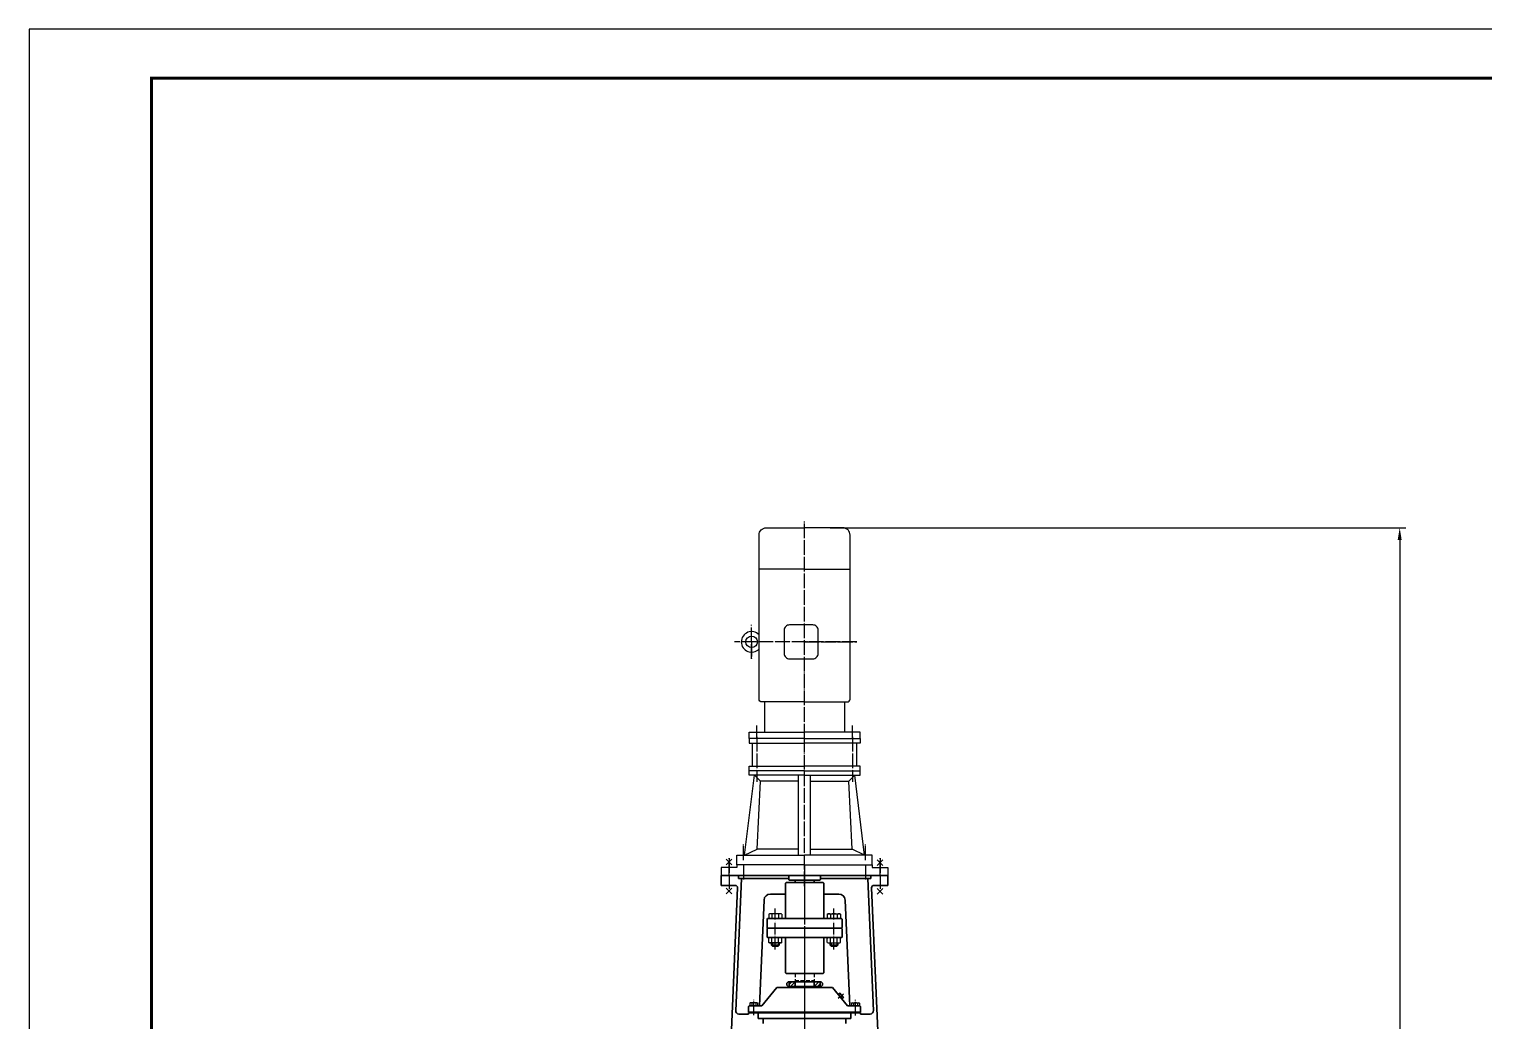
# Model space of a CAD drawing. Extents: x -14451 to -8511, y -379 to 8031.
# Drawn here: x -14451 to -11481, y 6006 to 8031 of the extents above; entities that cross this region are included whole.
import ezdxf

# ---------------------------------------------------------------- set-up
doc = ezdxf.new("R2010")
doc.units = 0
doc.header["$MEASUREMENT"] = 0
for name, pattern in [('ACAD_ISO04W100', [30.5, 24, -3, 0.5, -3]), ('DASH30', [34, 30, -2, 0, -2]), ('HIDDEN', [0.375, 0.25, -0.125])]:
    doc.linetypes.add(name, pattern=pattern)
doc.layers.get('0').update_dxf_attribs({"linetype": 'CONTINUOUS'})
doc.layers.get('DEFPOINTS').update_dxf_attribs({"linetype": 'CONTINUOUS'})
for name, color, linetype in [('1中心线', 3, 'ACAD_ISO04W100'), ('1轮廓实线层', 7, 'CONTINUOUS'), ('3轮廓', 7, 'CONTINUOUS'), ('4文字、标注、剖面线', 5, 'CONTINUOUS'), ('4文字标注', 5, 'CONTINUOUS'), ('7虚线', 1, 'HIDDEN')]:
    doc.layers.add(name, color=color, linetype=linetype)
doc.styles.add('样式 2', font='ROMANS.shx', dxfattribs={"width": 0.75, "bigfont": 'hmhz.shx'})
doc.dimstyles.new('1-4 装配总图', dxfattribs={"dimscale": 4, "dimtxt": 3, "dimasz": 2.5, "dimexe": 1.25, "dimexo": 0, "dimgap": 1, "dimtad": 1, "dimdec": 0, "dimdsep": 46, "dimtxsty": '样式 2', "dimcen": 2.5, "dimclrd": 256, "dimclre": 256, "dimclrt": 256, "dimadec": 0, "dimazin": 0, "dimtfac": 1, "dimtdec": 0, "dimtmove": 0, "dimatfit": 1, "dimfxl": 1, "dimtfill": 1, "dimtfillclr": 256, "dimlwd": -1, "dimarcsym": 0})

# ---------------------------------------------------------------- blocks, each defined once
blk = doc.blocks.new('*D88')
at = {"layer": '3轮廓', "color": 5, "lineweight": -2}
for p, q in [((-12815.8, 7013.1), (-11640.7, 7013.1)), ((-12604.3, 3285.7), (-11640.7, 3285.7))]:
    blk.add_line(p, q, dxfattribs=at)
at = {"layer": '3轮廓', "color": 5}
blk.add_line((-11653.2, 6988.1), (-11653.2, 3310.7), dxfattribs=at)
for points in [[(-11649.1, 6988.1), (-11657.4, 6988.1), (-11653.2, 7013.1)], [(-11657.4, 3310.7), (-11649.1, 3310.7), (-11653.2, 3285.7)]]:
    blk.add_solid(points, dxfattribs=at)
at = {"layer": 'DEFPOINTS', "color": 0}
for p in [(-12815.8, 7013.1), (-12604.3, 3285.7), (-11653.2, 3285.7)]:
    blk.add_point(p, dxfattribs=at)
at = {"layer": '3轮廓', "color": 5, "insert": (-11678.2, 5149.4), "char_height": 30, "attachment_point": 5, "rotation": 90, "style": '样式 2'}
blk.add_mtext('~4000', dxfattribs=at)

msp = doc.modelspace()

# ---------------------------------------------------------------- hatches: boundary and pattern name
at = {"layer": '4文字、标注、剖面线'}
h = msp.add_hatch(dxfattribs=at)
h.set_pattern_fill('ANSI31', color=256, scale=39, style=0)
h.set_pattern_definition([(45, (-12548.7334, 5625.0867), (-3.447146, 3.447146), [])])
h.paths.add_polyline_path([(-12899.77597, 6085.96628), (-12899.77597, 6076.86628), (-12887.60483, 6076.86628), (-12887.60483, 6085.96628)])
h.paths.add_polyline_path([(-12848.60483, 6085.96628), (-12848.60483, 6076.86628), (-12836.4337, 6076.86628), (-12836.4337, 6085.96628)])

# ---------------------------------------------------------------- linework, layer by layer
at = {"color": 3, "linetype": 'DASH30'}
for p, q in [((-12868.10483, 6583.07223), (-12868.10483, 7026.67223)), ((-12761.5715, 6780.22485), (-13010.90483, 6780.22485)), ((-12868.10483, 6780.22485), (-12761.5715, 6780.22485)), ((-12965.5715, 6583.07223), (-12965.5715, 6609.36556)), ((-12868.10483, 6281.26432), (-12868.10483, 6596.67223)), ((-12770.63817, 6583.07223), (-12770.63817, 6609.36556)), ((-12965.5715, 6586.6989), (-12965.5715, 6494.1789)), ((-12770.63817, 6586.6989), (-12770.63817, 6494.1789)), ((-12992.7715, 6334.80556), (-12992.7715, 6368.35223)), ((-12743.43817, 6334.80556), (-12743.43817, 6368.35223)), ((-12992.7715, 6324.83223), (-12992.7715, 6294.00556)), ((-12743.43817, 6324.83223), (-12743.43817, 6294.00556))]:
    msp.add_line(p, q, dxfattribs=at)
at = {"color": 7, "linetype": 'Continuous'}
for p, q in [((-12868.10483, 6928.50809), (-12961.03817, 6928.50809)), ((-12868.10483, 6928.50809), (-12775.1715, 6928.50809)), ((-12949.70483, 6657.67978), (-12949.70483, 6595.76556)), ((-12786.50483, 6657.67978), (-12786.50483, 6595.76556)), ((-12974.63817, 6526.36556), (-12974.63817, 6573.7789)), ((-12761.5715, 6526.36556), (-12761.5715, 6573.7789)), ((-12990.50483, 6344.7789), (-12970.3315, 6507.7789)), ((-12868.10483, 6517.07223), (-12981.43817, 6517.07223)), ((-12970.3315, 6507.7789), (-12958.40883, 6495.69756)), ((-12880.4355, 6344.7789), (-12880.4355, 6507.7789)), ((-12868.10483, 6517.07223), (-12754.7715, 6517.07223)), ((-12855.77417, 6344.7789), (-12855.77417, 6507.7789)), ((-12765.87817, 6507.7789), (-12777.80083, 6495.69756)), ((-12745.70483, 6344.7789), (-12765.87817, 6507.7789)), ((-12964.93683, 6356.86023), (-12958.40883, 6495.69756)), ((-12880.4355, 6495.69756), (-12958.40883, 6495.69756)), ((-12855.77417, 6495.69756), (-12777.80083, 6495.69756)), ((-12771.27283, 6356.86023), (-12777.80083, 6495.69756)), ((-12990.50483, 6344.7789), (-12964.93683, 6356.86023)), ((-12880.4355, 6356.86023), (-12964.93683, 6356.86023)), ((-12855.77417, 6356.86023), (-12771.27283, 6356.86023)), ((-12745.70483, 6344.7789), (-12771.27283, 6356.86023)), ((-12933.78467, 6159.17433), (-12935.73467, 6161.12433)), ((-12933.78467, 6159.17433), (-12922.08467, 6159.17433)), ((-12922.08467, 6159.17433), (-12933.78467, 6159.17433)), ((-12922.08467, 6159.17433), (-12920.13467, 6161.12433)), ((-12814.125, 6159.17433), (-12816.075, 6161.12433)), ((-12814.125, 6159.17433), (-12802.425, 6159.17433)), ((-12802.425, 6159.17433), (-12814.125, 6159.17433)), ((-12802.425, 6159.17433), (-12800.475, 6161.12433))]:
    msp.add_line(p, q, dxfattribs=at)
for points in [[(-12868.10483, 6657.67978), (-12955.3715, 6657.67978, -0.4142135624), (-12961.03817, 6663.34645), (-12961.03817, 6998.3389, -0.4142135624), (-12946.30483, 7013.07223), (-12868.10483, 7013.07223)], [(-12868.10483, 6657.67978), (-12780.83817, 6657.67978, 0.4142135624), (-12775.1715, 6663.34645), (-12775.1715, 6998.3389, 0.4142135624), (-12789.90483, 7013.07223), (-12868.10483, 7013.07223)]]:
    msp.add_lwpolyline(points, format="xyb", dxfattribs=at)
at = {"color": 3, "linetype": 'DASH30'}
for points in [[(-12976.27017, 6780.22485), (-12976.27017, 6745.59018), (-12976.27017, 6814.85952)], [(-13022.23817, 6303.07223), (-13022.23817, 6338.43223), (-13022.23817, 6275.87223)], [(-12713.9715, 6303.07223), (-12713.9715, 6338.43223), (-12713.9715, 6275.87223)]]:
    msp.add_lwpolyline(points, dxfattribs=at)
at = {"color": 7, "linetype": 'Continuous'}
msp.add_lwpolyline([(-12868.10483, 6814.90485), (-12898.62323, 6814.90485, 0.4142135624), (-12909.72083, 6803.80725), (-12909.72083, 6756.64245, 0.4142135624), (-12898.62323, 6745.54485), (-12851.45843, 6745.54485, 0.4142135624), (-12840.36083, 6756.64245), (-12840.36083, 6803.80725, 0.4142135624), (-12851.45843, 6814.90485)], format="xyb", close=True, dxfattribs=at)
for points in [[(-12868.10483, 6583.07223), (-12981.43817, 6583.07223), (-12981.43817, 6595.76556), (-12868.10483, 6595.76556)], [(-12868.10483, 6583.07223), (-12754.7715, 6583.07223), (-12754.7715, 6595.76556), (-12868.10483, 6595.76556)], [(-12868.10483, 6583.07223), (-12981.43817, 6583.07223), (-12981.43817, 6573.7789), (-12868.10483, 6573.7789)], [(-12868.10483, 6583.07223), (-12754.7715, 6583.07223), (-12754.7715, 6573.7789), (-12868.10483, 6573.7789)], [(-12868.10483, 6507.7789), (-12981.43817, 6507.7789), (-12981.43817, 6526.36556), (-12868.10483, 6526.36556)], [(-12868.10483, 6507.7789), (-12754.7715, 6507.7789), (-12754.7715, 6526.36556), (-12868.10483, 6526.36556)], [(-12868.10483, 6324.83223), (-13006.3715, 6324.83223), (-13006.3715, 6344.7789), (-12868.10483, 6344.7789)], [(-12868.10483, 6324.83223), (-12729.83817, 6324.83223), (-12729.83817, 6344.7789), (-12868.10483, 6344.7789)], [(-12868.10483, 6324.83223), (-13006.3715, 6324.83223), (-13006.3715, 6319.39223), (-13038.10483, 6319.39223), (-13038.10483, 6303.07223), (-12980.07817, 6303.07223)], [(-12868.10483, 6324.83223), (-12729.83817, 6324.83223), (-12729.83817, 6319.39223), (-12698.10483, 6319.39223), (-12698.10483, 6303.07223), (-12756.1315, 6303.07223)]]:
    msp.add_lwpolyline(points, dxfattribs=at)
msp.add_circle((-12976.27017, 6780.22485), 11.77941, dxfattribs=at)
msp.add_arc((-12976.27017, 6780.22485), 21.03467, 43.60281897, 316.39718103, dxfattribs=at)
at = {"layer": '1中心线', "ltscale": 5}
msp.add_line((-12868.10483, 6322.97058), (-12868.10483, 5636.33312), dxfattribs=at)
at = {"layer": '1中心线'}
for p, q in [((-12927.93467, 6152.23258), (-12927.93467, 6235.84328)), ((-12808.275, 6152.23258), (-12808.275, 6235.84328)), ((-12799.73328, 6052.57344), (-12788.80513, 6061.77785)), ((-12972.03458, 6018.42497), (-12972.03458, 6049.65486)), ((-12764.17509, 6017.68796), (-12764.17509, 6049.65486))]:
    msp.add_line(p, q, dxfattribs=at)
at = {"layer": '1中心线', "ltscale": 4}
msp.add_line((-12868.10483, 6200.11721), (-12868.10483, 3326.86781), dxfattribs=at)
at = {"layer": '1轮廓实线层', "color": 7, "linetype": 'Continuous'}
for p, q in [((-12939.63467, 6225.12223), (-12941.44466, 6224.07723)), ((-12941.44466, 6224.07723), (-12941.44466, 6215.37223)), ((-12916.23467, 6225.12223), (-12939.63467, 6225.12223)), ((-12934.68967, 6224.07723), (-12934.68967, 6215.37223)), ((-12921.17967, 6224.07723), (-12921.17967, 6215.37223)), ((-12914.42467, 6224.07723), (-12916.23467, 6225.12223)), ((-12914.42467, 6224.07723), (-12914.42467, 6215.37223)), ((-12821.78499, 6224.07723), (-12819.975, 6225.12223)), ((-12821.78499, 6224.07723), (-12821.78499, 6215.37223)), ((-12819.975, 6225.12223), (-12796.575, 6225.12223)), ((-12815.02999, 6224.07723), (-12815.02999, 6215.37223)), ((-12801.52, 6224.07723), (-12801.52, 6215.37223)), ((-12796.575, 6225.12223), (-12794.765, 6224.07723)), ((-12794.765, 6224.07723), (-12794.765, 6215.37223)), ((-12939.63467, 6176.37223), (-12941.44466, 6175.32723)), ((-12941.44466, 6166.62223), (-12941.44466, 6175.32723)), ((-12939.63467, 6165.57723), (-12941.44466, 6166.62223)), ((-12916.23467, 6176.37223), (-12939.63467, 6176.37223)), ((-12916.23467, 6165.57723), (-12939.63467, 6165.57723)), ((-12934.68967, 6166.62223), (-12934.68967, 6175.32723)), ((-12921.17967, 6166.62223), (-12921.17967, 6175.32723)), ((-12914.42467, 6166.62223), (-12916.23467, 6165.57723)), ((-12914.42467, 6166.62223), (-12914.42467, 6175.32723)), ((-12821.78499, 6175.32723), (-12819.975, 6176.37223)), ((-12821.78499, 6166.62223), (-12821.78499, 6175.32723)), ((-12821.78499, 6166.62223), (-12819.975, 6165.57723)), ((-12819.975, 6176.37223), (-12796.575, 6176.37223)), ((-12819.975, 6165.57723), (-12796.575, 6165.57723)), ((-12815.02999, 6166.62223), (-12815.02999, 6175.32723)), ((-12801.52, 6166.62223), (-12801.52, 6175.32723)), ((-12796.575, 6176.37223), (-12794.765, 6175.32723)), ((-12796.575, 6165.57723), (-12794.765, 6166.62223)), ((-12794.765, 6166.62223), (-12794.765, 6175.32723)), ((-12796.77126, 6063.01685), (-12799.76737, 6060.49333)), ((-12794.81303, 6060.6919), (-12797.80914, 6058.16838)), ((-12796.77126, 6063.01685), (-12795.88689, 6062.69682)), ((-12795.88689, 6062.69682), (-12789.10338, 6054.64295)), ((-12979.05458, 6043.22223), (-12980.14058, 6042.59523)), ((-12980.14058, 6042.59523), (-12980.14058, 6037.37223)), ((-12965.01458, 6043.22223), (-12979.05458, 6043.22223)), ((-12976.08758, 6042.59523), (-12976.08758, 6037.37223)), ((-12967.98158, 6042.59523), (-12967.98158, 6037.37223)), ((-12963.92858, 6042.59523), (-12965.01458, 6043.22223)), ((-12963.92858, 6042.59523), (-12963.92858, 6037.37223)), ((-12790.89657, 6056.04199), (-12793.89268, 6053.51847)), ((-12788.93834, 6053.71704), (-12791.93446, 6051.19352)), ((-12789.10338, 6054.64295), (-12788.93834, 6053.71704)), ((-12772.28108, 6042.59523), (-12771.19509, 6043.22223)), ((-12772.28108, 6042.59523), (-12772.28108, 6037.37223)), ((-12771.19509, 6043.22223), (-12757.15509, 6043.22223)), ((-12768.22808, 6042.59523), (-12768.22808, 6037.37223)), ((-12760.12209, 6042.59523), (-12760.12209, 6037.37223)), ((-12757.15509, 6043.22223), (-12756.06909, 6042.59523)), ((-12756.06909, 6042.59523), (-12756.06909, 6037.37223))]:
    msp.add_line(p, q, dxfattribs=at)
for centre, radius, start, end in [((-12938.06717, 6219.1416), 5.98063, 55.61575253, 124.38424747), ((-12927.93467, 6202.76723), 22.355, 72.41204623, 107.58795377), ((-12917.80217, 6219.1416), 5.98063, 55.61575253, 124.38424747), ((-12818.40749, 6219.1416), 5.98063, 55.61575253, 124.38424747), ((-12808.275, 6202.76723), 22.355, 72.41204623, 107.58795377), ((-12798.1425, 6219.1416), 5.98063, 55.61575253, 124.38424747), ((-12938.06717, 6170.3916), 5.98063, 55.61575253, 124.38424747), ((-12938.06717, 6171.55785), 5.98063, 235.61575253, 304.38424747), ((-12927.93467, 6154.01723), 22.355, 72.41204623, 107.58795377), ((-12927.93467, 6187.93223), 22.355, 252.41204623, 287.58795377), ((-12917.80217, 6170.3916), 5.98063, 55.61575253, 124.38424747), ((-12917.80217, 6171.55785), 5.98063, 235.61575253, 304.38424747), ((-12818.40749, 6170.3916), 5.98063, 55.61575253, 124.38424747), ((-12818.40749, 6171.55785), 5.98063, 235.61575253, 304.38424747), ((-12808.275, 6154.01723), 22.355, 72.41204623, 107.58795377), ((-12808.275, 6187.93223), 22.355, 252.41204623, 287.58795377), ((-12798.1425, 6170.3916), 5.98063, 55.61575253, 124.38424747), ((-12798.1425, 6171.55785), 5.98063, 235.61575253, 304.38424747), ((-12797.4909, 6060.42357), 2.69128, 5.72204556, 74.49054049), ((-12800.18934, 6052.18932), 10.05975, 22.51833925, 57.6942468), ((-12978.11408, 6039.63385), 3.58838, 55.61575253, 124.38424747), ((-12972.03458, 6029.80923), 13.413, 72.41204623, 107.58795377), ((-12965.95508, 6039.63385), 3.58838, 55.61575253, 124.38424747), ((-12791.61622, 6053.44871), 2.69128, 5.72204556, 74.49054049), ((-12770.25458, 6039.63385), 3.58838, 55.61575253, 124.38424747), ((-12764.17509, 6029.80923), 13.413, 72.41204623, 107.58795377), ((-12758.09559, 6039.63385), 3.58838, 55.61575253, 124.38424747)]:
    msp.add_arc(centre, radius, start, end, dxfattribs=at)
at = {"layer": '3轮廓', "lineweight": 30}
for p, q in [((-13038.10483, 6303.07223), (-12698.10483, 6303.07223)), ((-13038.10483, 6283.07223), (-13038.10483, 6303.07223)), ((-12997.10483, 6297.07223), (-13008.74114, 6027.10995)), ((-13003.10483, 6297.07223), (-13003.10483, 6303.07223)), ((-13003.10483, 6297.07223), (-12900.60483, 6297.07223)), ((-12900.60483, 6303.07223), (-12900.60483, 6295.27223)), ((-12835.60483, 6303.07223), (-12835.60483, 6295.27223)), ((-12835.60483, 6297.07223), (-12733.10483, 6297.07223)), ((-12739.10483, 6297.07223), (-12727.46853, 6027.10995)), ((-12733.10483, 6297.07223), (-12733.10483, 6303.07223)), ((-12698.10483, 6283.07223), (-12698.10483, 6303.07223)), ((-13038.10483, 6283.07223), (-13009.93494, 6283.07223)), ((-13004.93958, 6277.85691), (-13030.62923, 5681.85691)), ((-12907.10483, 6287.47223), (-12905.80483, 6288.77223)), ((-12907.10483, 6287.47223), (-12907.10483, 6215.37223)), ((-12905.80483, 6288.77223), (-12868.10483, 6288.77223)), ((-12899.30483, 6293.97223), (-12836.90483, 6293.97223)), ((-12887.60483, 6293.97223), (-12887.60483, 6288.77223)), ((-12868.10483, 6288.77223), (-12830.40483, 6288.77223)), ((-12848.60483, 6293.97223), (-12848.60483, 6288.77223)), ((-12829.10483, 6287.47223), (-12830.40483, 6288.77223)), ((-12829.10483, 6287.47223), (-12829.10483, 6215.37223)), ((-12731.27009, 6277.85691), (-12705.58043, 5681.85691)), ((-12698.10483, 6283.07223), (-12726.27472, 6283.07223)), ((-12950.96268, 6253.21617), (-12960.2663, 6037.37223)), ((-12937.9901, 6265.37223), (-12907.10483, 6265.37223)), ((-12798.21956, 6265.37223), (-12829.10483, 6265.37223)), ((-12785.24698, 6253.21617), (-12775.94337, 6037.37223)), ((-12944.80483, 6214.07223), (-12943.50483, 6215.37223)), ((-12944.80483, 6197.17223), (-12944.80483, 6214.07223)), ((-12943.50483, 6215.37223), (-12868.10483, 6215.37223)), ((-12792.70483, 6215.37223), (-12868.10483, 6215.37223)), ((-12791.40483, 6214.07223), (-12792.70483, 6215.37223)), ((-12791.40483, 6197.17223), (-12791.40483, 6214.07223)), ((-12943.50483, 6195.87223), (-12944.80483, 6197.17223)), ((-12943.50483, 6195.87223), (-12944.80483, 6194.57223)), ((-12944.80483, 6194.57223), (-12944.80483, 6177.67223)), ((-12944.80483, 6177.67223), (-12943.50483, 6176.37223)), ((-12943.50483, 6195.87223), (-12868.10483, 6195.87223)), ((-12792.70483, 6195.87223), (-12868.10483, 6195.87223)), ((-12792.70483, 6195.87223), (-12791.40483, 6197.17223)), ((-12792.70483, 6195.87223), (-12791.40483, 6194.57223)), ((-12791.40483, 6177.67223), (-12792.70483, 6176.37223)), ((-12791.40483, 6194.57223), (-12791.40483, 6177.67223)), ((-12943.50483, 6176.37223), (-12868.10483, 6176.37223)), ((-12907.10483, 6104.27223), (-12907.10483, 6176.37223)), ((-12792.70483, 6176.37223), (-12868.10483, 6176.37223)), ((-12829.10483, 6104.27223), (-12829.10483, 6176.37223)), ((-12907.10483, 6104.27223), (-12905.80483, 6102.97223)), ((-12905.80483, 6102.97223), (-12848.60483, 6102.97223)), ((-12848.60483, 6102.97223), (-12830.40483, 6102.97223)), ((-12829.10483, 6104.27223), (-12830.40483, 6102.97223)), ((-12955.67376, 6037.37223), (-12924.98635, 6074.26628)), ((-12924.98635, 6074.26628), (-12868.10483, 6074.26628)), ((-12904.50483, 6083.36628), (-12901.90483, 6085.96628)), ((-12904.50483, 6083.36628), (-12904.50483, 6079.46628)), ((-12901.90483, 6076.86628), (-12904.50483, 6079.46628)), ((-12901.90483, 6085.96628), (-12834.30483, 6085.96628)), ((-12901.90483, 6076.86628), (-12834.30483, 6076.86628)), ((-12899.77597, 6085.96628), (-12899.77597, 6076.86628)), ((-12891.50483, 6076.86628), (-12891.50483, 6074.26628)), ((-12887.60483, 6085.96628), (-12887.60483, 6076.86628)), ((-12887.60483, 6085.96628), (-12887.60483, 6074.26628)), ((-12811.22331, 6074.26628), (-12868.10483, 6074.26628)), ((-12848.60483, 6085.96628), (-12848.60483, 6076.86628)), ((-12848.60483, 6085.96628), (-12848.60483, 6074.26628)), ((-12844.70483, 6076.86628), (-12844.70483, 6074.26628)), ((-12836.4337, 6085.96628), (-12836.4337, 6076.86628)), ((-12831.70483, 6083.36628), (-12834.30483, 6085.96628)), ((-12834.30483, 6076.86628), (-12831.70483, 6079.46628)), ((-12831.70483, 6083.36628), (-12831.70483, 6079.46628)), ((-12780.53591, 6037.37223), (-12811.22331, 6074.26628)), ((-12982.34052, 6036.07223), (-12981.04052, 6037.37223)), ((-12982.34052, 6036.07223), (-12982.34052, 6024.37223)), ((-12981.04052, 6037.37223), (-12955.67376, 6037.37223)), ((-12755.16914, 6037.37223), (-12780.53591, 6037.37223)), ((-12753.86914, 6036.07223), (-12755.16914, 6037.37223)), ((-12753.86914, 6036.07223), (-12753.86914, 6024.37223)), ((-12982.34052, 6020.47223), (-13002.2426, 6020.47223)), ((-12982.34052, 6024.37223), (-12868.10483, 6024.37223)), ((-12982.34052, 6023.07223), (-12868.10483, 6023.07223)), ((-12982.34052, 6023.07223), (-12982.34052, 6020.47223)), ((-12962.84052, 6024.37223), (-12868.10483, 6024.37223)), ((-12962.84052, 6023.07223), (-12962.84052, 6024.37223)), ((-12962.84052, 6023.07223), (-12962.84052, 6011.37223)), ((-12962.84052, 6011.37223), (-12868.10483, 6011.37223)), ((-12952.44052, 6011.37223), (-12952.44052, 6001.37223)), ((-12773.36914, 6024.37223), (-12868.10483, 6024.37223)), ((-12753.86914, 6024.37223), (-12868.10483, 6024.37223)), ((-12753.86914, 6023.07223), (-12868.10483, 6023.07223)), ((-12773.36914, 6011.37223), (-12868.10483, 6011.37223)), ((-12783.76914, 6011.37223), (-12783.76914, 6001.37223)), ((-12773.36914, 6023.07223), (-12773.36914, 6024.37223)), ((-12773.36914, 6023.07223), (-12773.36914, 6011.37223)), ((-12753.86914, 6023.07223), (-12753.86914, 6020.47223)), ((-12753.86914, 6020.47223), (-12733.96707, 6020.47223))]:
    msp.add_line(p, q, dxfattribs=at)
at = {"layer": '3轮廓', "color": 7, "lineweight": 30}
for p, q in [((-12935.73467, 6161.12433), (-12935.73467, 6165.57723)), ((-12935.73467, 6161.12433), (-12920.13467, 6161.12433)), ((-12920.13467, 6161.12433), (-12920.13467, 6165.57723)), ((-12816.075, 6161.12433), (-12816.075, 6165.57723)), ((-12800.475, 6161.12433), (-12816.075, 6161.12433)), ((-12800.475, 6161.12433), (-12800.475, 6165.57723))]:
    msp.add_line(p, q, dxfattribs=at)
at = {"layer": '3轮廓'}
msp.add_lwpolyline([(-8611.28685, 7931.40926, 6, 6, 0), (-8611.28685, -278.59074, 6, 6, 0), (-14201.28685, -278.59074, 6, 6, 0), (-14201.28685, 7931.40926, 6, 6, 0), (-8611.28685, 7931.40926, 6, 6, 0), (-8611.28685, -278.59074, 0, 0, 0)], format="xyseb", dxfattribs=at)
at = {"layer": '3轮廓', "lineweight": 30}
for centre, radius, start, end in [((-13009.93494, 6278.07223), 5, 357.53188209, 90), ((-12899.30483, 6295.27223), 1.3, 180, 270), ((-12836.90483, 6295.27223), 1.3, 270, 0), ((-12726.27472, 6278.07223), 5, 90, 182.46811791), ((-12937.9901, 6252.37223), 13, 90, 176.27782455), ((-12798.21956, 6252.37223), 13, 3.72217545, 90), ((-13002.2426, 6026.97223), 6.5, 176.27782455, 270), ((-12733.96707, 6026.97223), 6.5, 270, 3.72217545)]:
    msp.add_arc(centre, radius, start, end, dxfattribs=at)
at = {"layer": '4文字标注'}
for p, q in [((-13028.1315, 6336.55605), (-13016.34483, 6324.76938)), ((-13028.1315, 6324.76938), (-13016.34483, 6336.55605)), ((-12708.07817, 6323.4218), (-12719.86483, 6335.20847)), ((-12708.07817, 6335.20847), (-12719.86483, 6323.4218)), ((-13028.1315, 6277.72923), (-13016.34483, 6265.94257)), ((-13028.1315, 6265.94257), (-13016.34483, 6277.72923)), ((-12708.07817, 6265.005), (-12719.86483, 6276.79166)), ((-12708.07817, 6276.79166), (-12719.86483, 6265.005)), ((-12933.78467, 6165.57723), (-12933.78467, 6159.17433)), ((-12922.08467, 6165.57723), (-12922.08467, 6159.17433)), ((-12814.125, 6165.57723), (-12814.125, 6159.17433)), ((-12802.425, 6165.57723), (-12802.425, 6159.17433))]:
    msp.add_line(p, q, dxfattribs=at)
msp.add_lwpolyline([(-8511.28685, -378.59074), (-8511.28685, 8031.40926), (-14451.28685, 8031.40926), (-14451.28685, -378.59074)], close=True, dxfattribs=at)
at = {"layer": '7虚线', "ltscale": 30}
for p, q in [((-12887.60483, 6102.97223), (-12887.60483, 6085.96628)), ((-12887.60483, 6088.9038), (-12848.60483, 6088.9038)), ((-12848.60483, 6102.97223), (-12848.60483, 6085.96628))]:
    msp.add_line(p, q, dxfattribs=at)

# ---------------------------------------------------------------- dimensions: what is measured, and where the dimension line sits
at = {"layer": '3轮廓'}
dim = msp.add_linear_dim(base=(-11653.22308, 3285.68302), p1=(-12815.81175, 7013.07223), p2=(-12604.26869, 3285.68302), angle=90, text='~4000', dimstyle='1-4 装配总图', override={"dimscale": 10, "dimclrd": 5, "dimclre": 5, "dimclrt": 5, "dimtfill": 0}, dxfattribs=at)
dim.commit()
dim.dimension.update_dxf_attribs({"geometry": '*D88', "text_midpoint": (-11678.22308, 5149.37762)})

doc.saveas('drawing.dxf')
